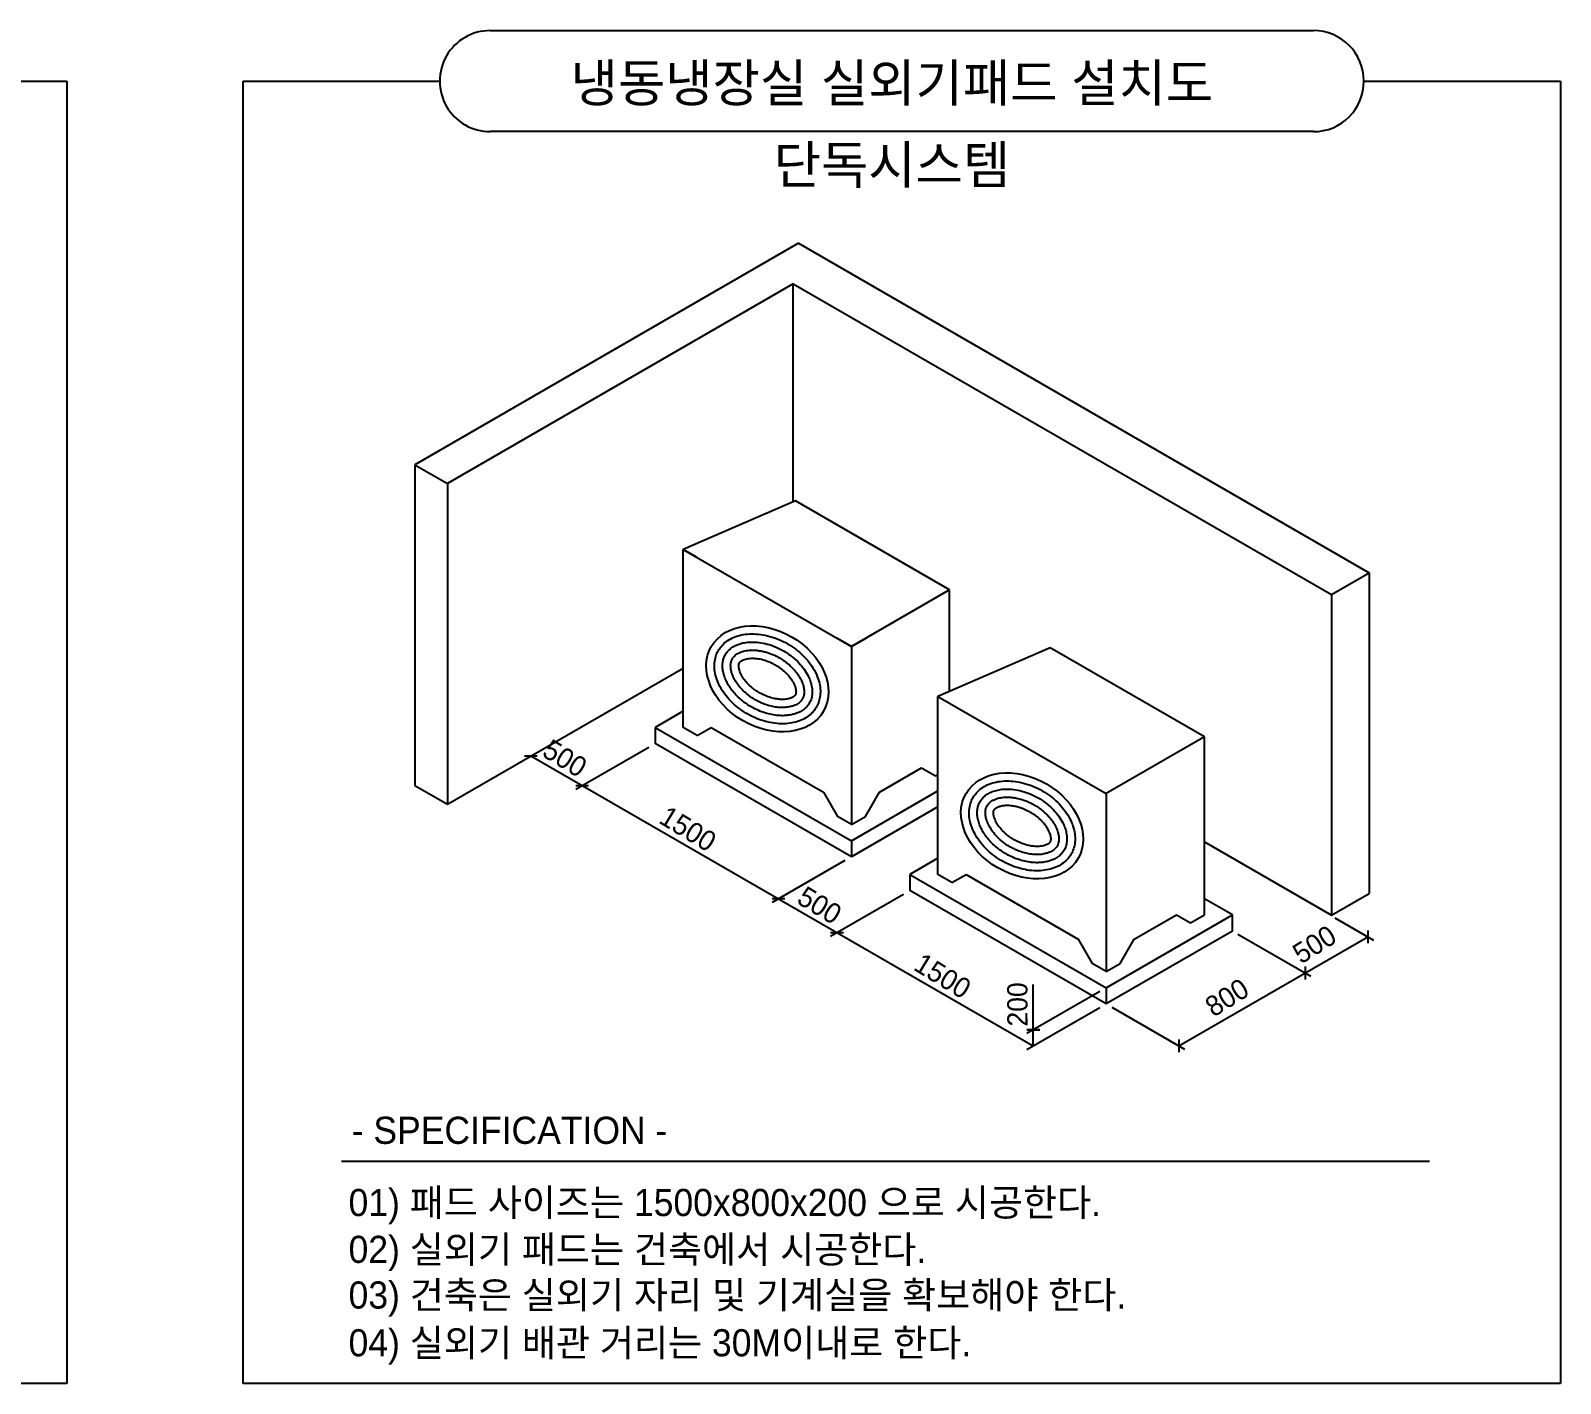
# Model space of a CAD drawing. Header units: millimetres. Extents: x 64500 to 245413, y 550 to 33013.
# Drawn here: x 231235 to 239349, y 19518 to 26694 of the extents above; entities that cross this region are included whole.
import ezdxf
from ezdxf.enums import TextEntityAlignment as Align

# ---------------------------------------------------------------- set-up
doc = ezdxf.new("R2010")
doc.units = ezdxf.units.MM
doc.header["$LTSCALE"] = 150
doc.header["$MEASUREMENT"] = 0
doc.layers.add('Large_text', color=7, linetype='CONTINUOUS')
doc.layers.add('SUNIL_BLOCK', color=29, linetype='CONTINUOUS')
doc.styles.add('SUNIL', font='', dxfattribs={"width": 0.6, "height": 40})
doc.styles.add('선일금속', font='')
doc.styles.get('SUNIL').set_extended_font_data('Dotum')
doc.styles.get('선일금속').set_extended_font_data('Dotum')

msp = doc.modelspace()

# ---------------------------------------------------------------- linework, layer by layer
at = {"layer": 'Large_text'}
for p, q in [((234513.5, 22891.9), (234127.5, 22669)), ((233922.4, 22846), (233854.9, 22846)), ((236553.3, 21307.5), (233888.7, 22846)), ((234195.1, 22688.5), (234127.5, 22688.5)), ((235554.6, 22290.8), (235168.6, 22068)), ((235236.2, 22087.5), (235168.6, 22087.5)), ((235864.4, 22111.9), (235478.4, 21889.1)), ((238152.4, 21988), (238357.5, 21869.6)), ((235546, 21908.6), (235478.4, 21908.6)), ((238327.4, 21920.8), (238327.4, 21853.2)), ((237325.3, 21308.4), (238327.4, 21887)), ((237638.6, 21900.3), (238024.6, 21677.5)), ((237994.6, 21728.6), (237994.6, 21661)), ((236905.5, 21596.7), (236519.5, 21373.9)), ((236553.3, 21307.5), (236553.3, 21633.1)), ((236905.5, 21510.9), (236519.5, 21288)), ((236969.4, 21513.9), (237355.4, 21291.1)), ((236587.1, 21393.4), (236519.5, 21393.4)), ((236587.1, 21391.3), (236519.5, 21391.3)), ((237325.3, 21342.2), (237325.3, 21274.6))]:
    msp.add_line(p, q, dxfattribs=at)
at = {"layer": 'SUNIL_BLOCK'}
for p, q in [((233673.4, 26694.3), (238038.7, 26694.3)), ((229186, 26426.3), (231428, 26426.3)), ((231428, 26426.3), (231428, 19517.6)), ((232363.2, 19517.6), (232363.2, 26426.3)), ((232363.2, 26426.3), (233405.3, 26426.3)), ((238306.8, 26426.3), (239348.8, 26426.3)), ((239348.8, 26426.3), (239348.8, 19517.6)), ((238038.7, 26158.2), (233673.4, 26158.2)), ((235307.3, 25565.9), (233272.8, 24391.2)), ((235307.3, 25565.9), (238335.1, 23817.8)), ((235280.6, 25350.9), (233445.6, 24291.5)), ((235280.6, 25350.9), (238135.6, 23702.6)), ((235280.6, 24195), (235280.6, 25350.9)), ((233272.8, 24391.2), (233272.8, 22689.9)), ((233272.8, 24391.2), (233445.6, 24291.5)), ((233445.6, 24291.5), (233445.6, 22590.1)), ((235291.7, 24199.8), (234696.8, 23942.2)), ((236109.7, 23727.6), (235291.7, 24199.8)), ((234696.8, 23942.2), (235589.2, 23427.1)), ((234696.8, 22997.7), (234696.8, 23942.2)), ((234771.2, 23899.3), (234696.8, 23942.2)), ((238135.6, 23702.6), (238335.1, 23817.8)), ((238335.1, 23817.8), (238335.1, 22116.5)), ((236109.7, 23727.6), (235589.2, 23427.1)), ((236035.4, 23684.7), (236047.8, 23691.8)), ((236109.7, 23189.1), (236109.7, 23727.6)), ((238135.6, 23702.6), (238135.6, 22001.3)), ((235589.2, 23427.1), (235514.8, 23470)), ((235589.2, 23427.1), (235663.6, 23470)), ((235589.2, 23427.1), (235589.2, 22482.5)), ((236642.7, 23419.9), (236047.8, 23162.3)), ((237460.6, 22947.6), (236642.7, 23419.9)), ((233445.6, 22590.1), (234696.8, 23312.6)), ((236047.8, 23162.3), (236940.1, 22647.1)), ((236047.8, 22217.8), (236047.8, 23162.3)), ((234696.8, 23083.6), (234548.1, 22997.7)), ((234548.1, 22997.7), (235589.2, 22396.7)), ((234548.1, 22997.7), (234548.1, 22911.9)), ((234771.2, 22954.8), (234696.8, 22997.7)), ((234771.2, 22954.8), (234845.6, 22997.7)), ((234845.6, 22997.7), (235440.5, 22654.3)), ((235589.2, 22310.8), (234548.1, 22911.9)), ((237460.6, 22947.6), (236940.1, 22647.1)), ((237460.6, 22003.1), (237460.6, 22947.6)), ((235737.9, 22654.3), (235961, 22783.1)), ((235961, 22783.1), (236035.4, 22740.1)), ((236035.4, 22740.1), (236047.8, 22747.3)), ((233272.8, 22689.9), (233445.6, 22590.1)), ((235440.5, 22654.3), (235514.8, 22525.5)), ((235589.2, 22396.7), (236047.8, 22661.4)), ((235663.6, 22525.5), (235737.9, 22654.3)), ((236940.1, 22647.1), (236940.1, 21702.6)), ((236047.8, 22575.5), (235589.2, 22310.8)), ((235589.2, 22482.5), (235514.8, 22525.5)), ((235589.2, 22482.5), (235663.6, 22525.5)), ((235589.2, 22396.7), (235589.2, 22310.8)), ((237460.6, 22390.9), (238135.6, 22001.3)), ((236047.8, 22303.6), (235899, 22217.8)), ((235899, 22217.8), (236940.1, 21616.7)), ((235899, 22217.8), (235899, 22131.9)), ((236122.1, 22174.8), (236047.8, 22217.8)), ((236122.1, 22174.8), (236196.5, 22217.8)), ((236196.5, 22217.8), (236791.4, 21874.3)), ((236940.1, 21530.8), (235899, 22131.9)), ((237609.4, 22003.1), (237460.6, 22089)), ((238135.6, 22001.3), (238335.1, 22116.5)), ((236940.1, 21616.7), (237609.4, 22003.1)), ((237088.8, 21874.3), (237311.9, 22003.1)), ((237311.9, 22003.1), (237386.3, 21960.2)), ((237386.3, 21960.2), (237460.6, 22003.1)), ((237609.4, 21917.2), (237609.4, 22003.1)), ((237609.4, 21917.2), (236940.1, 21530.8)), ((236791.4, 21874.3), (236865.7, 21745.5)), ((237014.5, 21745.5), (237088.8, 21874.3)), ((236940.1, 21702.6), (236865.7, 21745.5)), ((236940.1, 21702.6), (237014.5, 21745.5)), ((236940.1, 21616.7), (236940.1, 21530.8)), ((232884.7, 20696.7), (238654.6, 20696.7)), ((231428, 19517.6), (222042.4, 19517.6)), ((239348.8, 19517.6), (232363.2, 19517.6))]:
    msp.add_line(p, q, dxfattribs=at)
for centre, start, end in [((233673.4, 26426.3), 90, 270.00005), ((238038.7, 26426.3), 270.00005, 90)]:
    msp.add_arc(centre, 268.1, start, end, dxfattribs=at)
for centre in [(235143, 23255.3), (236493.9, 22475.4)]:
    msp.add_ellipse(centre, major_axis=(-297.4, 171.7), ratio=0.75, dxfattribs=at)
for points, knots in [([(234882.9, 23405.5), (234877.3, 23395.9), (234872.8, 23385.6), (234866.1, 23363.9), (234863.8, 23352.5), (234861.6, 23328.7), (234861.7, 23316.3), (234864.5, 23290.8), (234867.1, 23277.6), (234874.9, 23251), (234880.1, 23237.6), (234893, 23210.8), (234900.8, 23197.5), (234918.6, 23171.4), (234928.6, 23158.7), (234950.9, 23134.2), (234963, 23122.5), (234989, 23100.5), (235002.8, 23090.2), (235031.8, 23071.4), (235047, 23062.9), (235078, 23047.9), (235094, 23041.4), (235126.1, 23030.6), (235142.3, 23026.3), (235174.6, 23020.1), (235190.6, 23018.1), (235221.8, 23016.5), (235237, 23016.8), (235266.3, 23019.8), (235280.3, 23022.4), (235306.7, 23029.6), (235319.1, 23034.2), (235342, 23045.2), (235352.4, 23051.6), (235371.3, 23065.9), (235379.7, 23073.8), (235394.4, 23090.9), (235400.6, 23100.2), (235411.1, 23119.9), (235415.2, 23130.3), (235421.2, 23152.4), (235423.1, 23163.9), (235424.5, 23188.1), (235423.9, 23200.7), (235420.4, 23226.4), (235417.3, 23239.6), (235408.6, 23266.3), (235403, 23279.8), (235389.2, 23306.5), (235381.1, 23319.8), (235362.5, 23345.6), (235352.1, 23358.2), (235329.2, 23382.3), (235316.7, 23393.8), (235290.2, 23415.3), (235276.1, 23425.3), (235246.7, 23443.6), (235231.4, 23451.8), (235200.1, 23466.1), (235184, 23472.2), (235151.8, 23482.3), (235135.6, 23486.2), (235103.5, 23491.7), (235087.6, 23493.2), (235056.6, 23494.1), (235041.5, 23493.3), (235012.7, 23489.7), (234998.9, 23486.7), (234973, 23478.9), (234961, 23473.9), (234938.7, 23462.3), (234928.6, 23455.7), (234910.4, 23440.9), (234902.4, 23432.7), (234890.8, 23418.1), (234886.6, 23411.9), (234882.9, 23405.5)], [0, 0, 0, 0, 0.166813, 0.166813, 0.333626, 0.333626, 0.50044, 0.50044, 0.667253, 0.667253, 0.834066, 0.834066, 1.000879, 1.000879, 1.167693, 1.167693, 1.334506, 1.334506, 1.501319, 1.501319, 1.668132, 1.668132, 1.834945, 1.834945, 2.001759, 2.001759, 2.168572, 2.168572, 2.335385, 2.335385, 2.502198, 2.502198, 2.669012, 2.669012, 2.835825, 2.835825, 3.002638, 3.002638, 3.169451, 3.169451, 3.336264, 3.336264, 3.503078, 3.503078, 3.669891, 3.669891, 3.836704, 3.836704, 4.003517, 4.003517, 4.170331, 4.170331, 4.337144, 4.337144, 4.503957, 4.503957, 4.67077, 4.67077, 4.837583, 4.837583, 5.004397, 5.004397, 5.17121, 5.17121, 5.338023, 5.338023, 5.504836, 5.504836, 5.67165, 5.67165, 5.838463, 5.838463, 6.005276, 6.005276, 6.172089, 6.172089, 6.283185, 6.283185, 6.283185, 6.283185]), ([(234920.2, 23384), (234917, 23378.4), (234914.2, 23372.5), (234909.8, 23360), (234908.1, 23353.5), (234905.7, 23339.5), (234905.1, 23332.2), (234905, 23316.8), (234905.7, 23308.7), (234908.3, 23291.9), (234910.3, 23283.1), (234915.8, 23265.3), (234919.3, 23256.1), (234927, 23239.3), (234931, 23231.7), (234939.9, 23216.5), (234944.9, 23209), (234955.8, 23194), (234961.8, 23186.6), (234976.4, 23170), (234985.3, 23160.9), (235002.8, 23145), (235011.2, 23138.1), (235028.6, 23125), (235037.7, 23118.8), (235056.3, 23107.2), (235065.9, 23101.9), (235087.5, 23091), (235099.6, 23085.7), (235124, 23076.5), (235136.3, 23072.6), (235160.8, 23066.4), (235172.9, 23064.1), (235194.2, 23061.3), (235203.4, 23060.5), (235221.4, 23059.8), (235230.2, 23059.9), (235247.9, 23061.1), (235256.8, 23062.2), (235272.3, 23065), (235278.9, 23066.6), (235291.5, 23070.2), (235297.5, 23072.3), (235312.3, 23078.4), (235320.5, 23082.7), (235335.3, 23092.3), (235341.8, 23097.5), (235353.2, 23108.7), (235358.1, 23114.6), (235366.5, 23127.3), (235370, 23134), (235375.6, 23148.3), (235377.7, 23155.9), (235380.5, 23172.2), (235381.2, 23180.9), (235380.7, 23199.2), (235379.6, 23208.9), (235375.8, 23227.4), (235373.3, 23236.1), (235367, 23253.9), (235363.1, 23262.9), (235352.7, 23283.6), (235345.6, 23295.2), (235329.3, 23318.1), (235320, 23329.4), (235299.5, 23351), (235288.3, 23361.4), (235264.2, 23380.9), (235251.4, 23390), (235224.7, 23406.5), (235210.7, 23413.9), (235182.3, 23426.8), (235167.7, 23432.3), (235138.6, 23441.1), (235124.1, 23444.5), (235095.5, 23449.2), (235081.5, 23450.4), (235057.2, 23450.8), (235046.8, 23450.3), (235026.1, 23448.1), (235016, 23446.2), (234996.9, 23441.3), (234988.1, 23438.3), (234971.8, 23431.2), (234964.4, 23427.2), (234950.6, 23418.2), (234944.4, 23413.2), (234933.4, 23402.5), (234928.6, 23396.8), (234923, 23388.5), (234921.5, 23386.3), (234920.2, 23384)], [0, 0, 0, 0, 0.135786, 0.135786, 0.271571, 0.271571, 0.407357, 0.407357, 0.543143, 0.543143, 0.678928, 0.678928, 0.814714, 0.814714, 0.925678, 0.925678, 1.036642, 1.036642, 1.147606, 1.147606, 1.291017, 1.291017, 1.409328, 1.409328, 1.52764, 1.52764, 1.645952, 1.645952, 1.788537, 1.788537, 1.931122, 1.931122, 2.073707, 2.073707, 2.185232, 2.185232, 2.296756, 2.296756, 2.418658, 2.418658, 2.517875, 2.517875, 2.617092, 2.617092, 2.776166, 2.776166, 2.93524, 2.93524, 3.094314, 3.094314, 3.253389, 3.253389, 3.412463, 3.412463, 3.571537, 3.571537, 3.730611, 3.730611, 3.863662, 3.863662, 3.996713, 3.996713, 4.165906, 4.165906, 4.335098, 4.335098, 4.50429, 4.50429, 4.673482, 4.673482, 4.842674, 4.842674, 5.011866, 5.011866, 5.181059, 5.181059, 5.350251, 5.350251, 5.485198, 5.485198, 5.630458, 5.630458, 5.775718, 5.775718, 5.920978, 5.920978, 6.073998, 6.073998, 6.227017, 6.227017, 6.283185, 6.283185, 6.283185, 6.283185]), ([(234957.5, 23362.4), (234956.1, 23360), (234954.9, 23357.6), (234952.9, 23352.8), (234952.1, 23350.6), (234950.7, 23345.8), (234950.1, 23343.3), (234948.9, 23336.8), (234948.4, 23332.5), (234948, 23322.5), (234948.3, 23316.4), (234950, 23303.3), (234951.4, 23296.3), (234954.8, 23284.6), (234956.3, 23280.3), (234959.8, 23271.3), (234961.8, 23266.7), (234966.2, 23257.4), (234968.7, 23252.7), (234975.7, 23240.6), (234980.5, 23233.2), (234990, 23220.3), (234994.5, 23214.7), (235003.3, 23204.6), (235007.6, 23200), (235016.5, 23190.9), (235021.2, 23186.4), (235036.9, 23172.6), (235048.6, 23163.6), (235067.7, 23150.8), (235074.8, 23146.4), (235087.9, 23139), (235094, 23135.9), (235106.2, 23130), (235112.3, 23127.2), (235128.7, 23120.6), (235138.8, 23117), (235159.1, 23111.1), (235169.2, 23108.8), (235189, 23105.2), (235198.6, 23104.1), (235213.1, 23103.2), (235218.2, 23103), (235228.1, 23103.1), (235232.9, 23103.3), (235247.8, 23104.3), (235257.3, 23105.8), (235271.5, 23109.2), (235276.7, 23110.7), (235286.5, 23114.2), (235290.9, 23116.2), (235299, 23120.3), (235302.7, 23122.4), (235310.1, 23127.5), (235313.6, 23130.3), (235318.2, 23134.8), (235319.7, 23136.2), (235322.3, 23139.2), (235323.5, 23140.8), (235326, 23144.1), (235327.2, 23146), (235329.7, 23150.1), (235330.8, 23152.5), (235332.7, 23156.8), (235333.4, 23158.7), (235334.7, 23162.6), (235335.3, 23164.7), (235336.4, 23169.7), (235337, 23172.7), (235337.7, 23179.1), (235337.9, 23182.6), (235337.9, 23192.1), (235337.4, 23198.6), (235335, 23212.6), (235333.1, 23220.2), (235328.6, 23233.6), (235326.3, 23239.3), (235320.9, 23251.1), (235317.9, 23257), (235310.9, 23269.1), (235306.9, 23275.2), (235297.5, 23288.4), (235291.9, 23295.6), (235281.2, 23307.8), (235276.4, 23312.8), (235266.4, 23322.8), (235261.1, 23327.6), (235250.6, 23336.6), (235245.5, 23340.7), (235234.9, 23348.6), (235229.5, 23352.5), (235217, 23360.7), (235209.9, 23365), (235195.3, 23373.1), (235187.9, 23376.9), (235169.9, 23385.1), (235159.2, 23389.4), (235141.4, 23395.4), (235134.3, 23397.5), (235120.1, 23401.1), (235113.1, 23402.6), (235098.9, 23405), (235091.7, 23406), (235079.4, 23407.1), (235074.3, 23407.4), (235061.8, 23407.7), (235054.5, 23407.5), (235042, 23406.6), (235036.6, 23405.9), (235026.4, 23404.2), (235021.5, 23403.2), (235012.3, 23400.8), (235008, 23399.4), (234998.5, 23396), (234993.6, 23393.8), (234984.7, 23389.1), (234980.8, 23386.6), (234973.8, 23381.5), (234970.8, 23378.8), (234965.4, 23373.4), (234963.1, 23370.7), (234960.2, 23366.7), (234959.4, 23365.5), (234958.3, 23363.7), (234957.9, 23363.1), (234957.5, 23362.4)], [0, 0, 0, 0, 0.096607, 0.096607, 0.17719, 0.17719, 0.257774, 0.257774, 0.376886, 0.376886, 0.521419, 0.521419, 0.665952, 0.665952, 0.748786, 0.748786, 0.83162, 0.83162, 0.914455, 0.914455, 1.042611, 1.042611, 1.139104, 1.139104, 1.221489, 1.221489, 1.303875, 1.303875, 1.484928, 1.484928, 1.585492, 1.585492, 1.668379, 1.668379, 1.751265, 1.751265, 1.886104, 1.886104, 2.020943, 2.020943, 2.155783, 2.155783, 2.230684, 2.230684, 2.305584, 2.305584, 2.469763, 2.469763, 2.577356, 2.577356, 2.684948, 2.684948, 2.79254, 2.79254, 2.926518, 2.926518, 2.992835, 2.992835, 3.059153, 3.059153, 3.137059, 3.137059, 3.229085, 3.229085, 3.297757, 3.297757, 3.366429, 3.366429, 3.457516, 3.457516, 3.548602, 3.548602, 3.698186, 3.698186, 3.847771, 3.847771, 3.953119, 3.953119, 4.058467, 4.058467, 4.163815, 4.163815, 4.288046, 4.288046, 4.378849, 4.378849, 4.469652, 4.469652, 4.551099, 4.551099, 4.632545, 4.632545, 4.73374, 4.73374, 4.834935, 4.834935, 4.976871, 4.976871, 5.071488, 5.071488, 5.166104, 5.166104, 5.266012, 5.266012, 5.339983, 5.339983, 5.452076, 5.452076, 5.542273, 5.542273, 5.632469, 5.632469, 5.722665, 5.722665, 5.843902, 5.843902, 5.965139, 5.965139, 6.086376, 6.086376, 6.207613, 6.207613, 6.257546, 6.257546, 6.283185, 6.283185, 6.283185, 6.283185]), ([(234994.8, 23340.9), (234994.4, 23340.2), (234994.1, 23339.6), (234993.5, 23338.2), (234993.2, 23337.4), (234992.7, 23335.9), (234992.5, 23335.1), (234992.1, 23333.6), (234992, 23332.9), (234991.7, 23331.4), (234991.6, 23330.6), (234991.3, 23327.9), (234991.2, 23325.8), (234991.3, 23321.2), (234991.4, 23318.5), (234992, 23314.2), (234992.2, 23312.6), (234992.8, 23309.4), (234993.2, 23307.7), (234994.5, 23302.4), (234995.6, 23298.7), (234998.4, 23290.7), (235000.1, 23286.4), (235004.2, 23277.7), (235006.6, 23273.1), (235012.1, 23263.8), (235015.2, 23259), (235023.2, 23247.7), (235028.5, 23241.2), (235038.9, 23229.5), (235043.8, 23224.4), (235053.4, 23215.4), (235057.9, 23211.4), (235068.5, 23202.7), (235074.8, 23198.1), (235087.3, 23189.4), (235093.5, 23185.5), (235105, 23178.8), (235110.1, 23176.1), (235120.3, 23170.9), (235125.5, 23168.5), (235136, 23164.1), (235141.2, 23162), (235157.2, 23156.3), (235168, 23153.3), (235184.9, 23149.6), (235191.3, 23148.6), (235202.3, 23147.2), (235207, 23146.7), (235216.1, 23146.2), (235220.5, 23146.1), (235227.9, 23146.2), (235230.9, 23146.3), (235242.9, 23147.1), (235250.9, 23148.5), (235264.5, 23151.9), (235270.1, 23154), (235277.6, 23157.7), (235280.1, 23159.2), (235283.6, 23161.6), (235284.8, 23162.5), (235286.7, 23164.2), (235287.6, 23165), (235289, 23166.6), (235289.5, 23167.3), (235290.6, 23168.7), (235291, 23169.4), (235291.6, 23170.5), (235291.8, 23170.9), (235292.3, 23171.9), (235292.5, 23172.4), (235292.9, 23173.5), (235293.1, 23174.1), (235293.5, 23175.3), (235293.7, 23176), (235294, 23177.5), (235294.2, 23178.3), (235294.6, 23181), (235294.8, 23183.1), (235294.8, 23187.9), (235294.7, 23190.7), (235294, 23197), (235293.4, 23200.5), (235291.9, 23206.8), (235291.2, 23209.5), (235289.7, 23214.2), (235289, 23216.2), (235287.4, 23220.3), (235286.6, 23222.4), (235283.8, 23228.9), (235281.6, 23233.4), (235276.5, 23242.6), (235273.6, 23247.4), (235268.3, 23255.3), (235266.1, 23258.3), (235261.5, 23264.5), (235259, 23267.6), (235251.2, 23276.8), (235245.6, 23282.9), (235235.3, 23292.7), (235231.1, 23296.6), (235222.1, 23304.2), (235217.4, 23307.9), (235207.5, 23315.2), (235202.4, 23318.7), (235192, 23325.4), (235186.7, 23328.6), (235176.1, 23334.5), (235170.9, 23337.2), (235161.6, 23341.6), (235157.5, 23343.4), (235149.4, 23346.8), (235145.3, 23348.4), (235133.1, 23352.8), (235125, 23355.3), (235112, 23358.7), (235107.1, 23359.8), (235097.8, 23361.5), (235093.4, 23362.2), (235084.7, 23363.4), (235080.4, 23363.8), (235073.4, 23364.3), (235070.6, 23364.4), (235061.6, 23364.6), (235055.7, 23364.4), (235044.7, 23363.5), (235039.6, 23362.8), (235032.5, 23361.4), (235030.2, 23360.9), (235023.1, 23359.1), (235018.8, 23357.6), (235012.8, 23355.1), (235010.8, 23354.1), (235007.1, 23352.2), (235005.5, 23351.2), (235003, 23349.5), (235002, 23348.7), (235000.3, 23347.3), (234999.6, 23346.7), (234998.5, 23345.7), (234998.2, 23345.3), (234997.6, 23344.7), (234997.4, 23344.4), (234996.8, 23343.8), (234996.5, 23343.4), (234996.1, 23342.8), (234995.9, 23342.6), (234995.6, 23342.1), (234995.5, 23341.9), (234995.2, 23341.5), (234995.1, 23341.3), (234994.9, 23341), (234994.9, 23340.9), (234994.8, 23340.9)], [0, 0, 0, 0, 0.07877, 0.07877, 0.157539, 0.157539, 0.21993, 0.21993, 0.26987, 0.26987, 0.319811, 0.319811, 0.419691, 0.419691, 0.519572, 0.519572, 0.569894, 0.569894, 0.620215, 0.620215, 0.720858, 0.720858, 0.821501, 0.821501, 0.922144, 0.922144, 1.022786, 1.022786, 1.158735, 1.158735, 1.266677, 1.266677, 1.354227, 1.354227, 1.464388, 1.464388, 1.568636, 1.568636, 1.649397, 1.649397, 1.730159, 1.730159, 1.81092, 1.81092, 1.97728, 1.97728, 2.080191, 2.080191, 2.160839, 2.160839, 2.241486, 2.241486, 2.301459, 2.301459, 2.485301, 2.485301, 2.669144, 2.669144, 2.800664, 2.800664, 2.889403, 2.889403, 2.978143, 2.978143, 3.066883, 3.066883, 3.155623, 3.155623, 3.207684, 3.207684, 3.262191, 3.262191, 3.316698, 3.316698, 3.371899, 3.371899, 3.4271, 3.4271, 3.537502, 3.537502, 3.647903, 3.647903, 3.758305, 3.758305, 3.830328, 3.830328, 3.881107, 3.881107, 3.931887, 3.931887, 4.033446, 4.033446, 4.135005, 4.135005, 4.199059, 4.199059, 4.263112, 4.263112, 4.39122, 4.39122, 4.475149, 4.475149, 4.562066, 4.562066, 4.648983, 4.648983, 4.735899, 4.735899, 4.818412, 4.818412, 4.881156, 4.881156, 4.943901, 4.943901, 5.069391, 5.069391, 5.146814, 5.146814, 5.219539, 5.219539, 5.292264, 5.292264, 5.342652, 5.342652, 5.456365, 5.456365, 5.570077, 5.570077, 5.629591, 5.629591, 5.763825, 5.763825, 5.849495, 5.849495, 5.935165, 5.935165, 6.005626, 6.005626, 6.076088, 6.076088, 6.112434, 6.112434, 6.14878, 6.14878, 6.19264, 6.19264, 6.22132, 6.22132, 6.249999, 6.249999, 6.27559, 6.27559, 6.283185, 6.283185, 6.283185, 6.283185]), ([(236233.8, 22625.6), (236228.2, 22615.9), (236223.7, 22605.7), (236217, 22584), (236214.7, 22572.6), (236212.5, 22548.8), (236212.6, 22536.4), (236215.4, 22510.8), (236218, 22497.7), (236225.8, 22471.1), (236231, 22457.6), (236244, 22430.9), (236251.7, 22417.5), (236269.5, 22391.5), (236279.6, 22378.7), (236301.8, 22354.3), (236313.9, 22342.6), (236339.9, 22320.6), (236353.8, 22310.3), (236382.7, 22291.5), (236397.9, 22283), (236428.9, 22267.9), (236444.9, 22261.4), (236477, 22250.6), (236493.3, 22246.4), (236525.5, 22240.1), (236541.5, 22238.2), (236572.7, 22236.5), (236588, 22236.9), (236617.2, 22239.8), (236631.2, 22242.4), (236657.6, 22249.6), (236670, 22254.2), (236692.9, 22265.2), (236703.3, 22271.6), (236722.2, 22285.9), (236730.6, 22293.8), (236745.3, 22311), (236751.6, 22320.2), (236762, 22339.9), (236766.1, 22350.4), (236772.1, 22372.4), (236774, 22384), (236775.4, 22408.1), (236774.9, 22420.7), (236771.3, 22446.5), (236768.2, 22459.7), (236759.5, 22486.4), (236753.9, 22499.8), (236740.1, 22526.6), (236732, 22539.8), (236713.4, 22565.7), (236703, 22578.3), (236680.1, 22602.4), (236667.6, 22613.9), (236641.1, 22635.4), (236627, 22645.4), (236597.6, 22663.6), (236582.3, 22671.8), (236551, 22686.2), (236535, 22692.3), (236502.7, 22702.3), (236486.5, 22706.2), (236454.4, 22711.7), (236438.5, 22713.3), (236407.5, 22714.1), (236392.4, 22713.4), (236363.6, 22709.7), (236349.8, 22706.8), (236324, 22698.9), (236311.9, 22694), (236289.7, 22682.4), (236279.5, 22675.7), (236261.4, 22660.9), (236253.3, 22652.8), (236241.7, 22638.1), (236237.5, 22632), (236233.8, 22625.6)], [0, 0, 0, 0, 0.166813, 0.166813, 0.333626, 0.333626, 0.50044, 0.50044, 0.667253, 0.667253, 0.834066, 0.834066, 1.000879, 1.000879, 1.167693, 1.167693, 1.334506, 1.334506, 1.501319, 1.501319, 1.668132, 1.668132, 1.834945, 1.834945, 2.001759, 2.001759, 2.168572, 2.168572, 2.335385, 2.335385, 2.502198, 2.502198, 2.669012, 2.669012, 2.835825, 2.835825, 3.002638, 3.002638, 3.169451, 3.169451, 3.336264, 3.336264, 3.503078, 3.503078, 3.669891, 3.669891, 3.836704, 3.836704, 4.003517, 4.003517, 4.170331, 4.170331, 4.337144, 4.337144, 4.503957, 4.503957, 4.67077, 4.67077, 4.837583, 4.837583, 5.004397, 5.004397, 5.17121, 5.17121, 5.338023, 5.338023, 5.504836, 5.504836, 5.67165, 5.67165, 5.838463, 5.838463, 6.005276, 6.005276, 6.172089, 6.172089, 6.283185, 6.283185, 6.283185, 6.283185]), ([(236271.1, 22604), (236267.9, 22598.4), (236265.2, 22592.5), (236260.7, 22580.1), (236259, 22573.5), (236256.6, 22559.6), (236256, 22552.3), (236256, 22536.8), (236256.6, 22528.7), (236259.2, 22511.9), (236261.2, 22503.2), (236266.7, 22485.3), (236270.2, 22476.2), (236277.9, 22459.4), (236281.9, 22451.8), (236290.9, 22436.6), (236295.8, 22429), (236306.7, 22414), (236312.7, 22406.6), (236327.3, 22390), (236336.2, 22380.9), (236353.8, 22365.1), (236362.1, 22358.2), (236379.5, 22345.1), (236388.6, 22338.9), (236407.2, 22327.3), (236416.8, 22321.9), (236438.4, 22311), (236450.5, 22305.7), (236474.9, 22296.6), (236487.2, 22292.7), (236511.7, 22286.5), (236523.9, 22284.1), (236545.2, 22281.3), (236554.4, 22280.5), (236572.3, 22279.9), (236581.1, 22280), (236598.8, 22281.1), (236607.8, 22282.2), (236623.2, 22285), (236629.8, 22286.6), (236642.4, 22290.3), (236648.4, 22292.4), (236663.2, 22298.4), (236671.4, 22302.8), (236686.2, 22312.3), (236692.7, 22317.6), (236704.1, 22328.7), (236709, 22334.7), (236717.4, 22347.3), (236720.9, 22354), (236726.5, 22368.3), (236728.7, 22375.9), (236731.4, 22392.2), (236732.1, 22400.9), (236731.6, 22419.3), (236730.5, 22429), (236726.7, 22447.5), (236724.2, 22456.2), (236717.9, 22473.9), (236714, 22483), (236703.6, 22503.6), (236696.5, 22515.3), (236680.2, 22538.1), (236670.9, 22549.4), (236650.4, 22571.1), (236639.2, 22581.5), (236615.2, 22600.9), (236602.3, 22610), (236575.6, 22626.5), (236561.6, 22633.9), (236533.2, 22646.8), (236518.6, 22652.3), (236489.6, 22661.2), (236475, 22664.6), (236446.4, 22669.2), (236432.4, 22670.5), (236408.1, 22670.9), (236397.7, 22670.4), (236377, 22668.1), (236366.9, 22666.3), (236347.8, 22661.4), (236339, 22658.3), (236322.7, 22651.3), (236315.3, 22647.3), (236301.6, 22638.3), (236295.3, 22633.3), (236284.3, 22622.5), (236279.5, 22616.8), (236273.9, 22608.6), (236272.5, 22606.3), (236271.1, 22604)], [0, 0, 0, 0, 0.135786, 0.135786, 0.271571, 0.271571, 0.407357, 0.407357, 0.543143, 0.543143, 0.678928, 0.678928, 0.814714, 0.814714, 0.925678, 0.925678, 1.036642, 1.036642, 1.147606, 1.147606, 1.291017, 1.291017, 1.409328, 1.409328, 1.52764, 1.52764, 1.645952, 1.645952, 1.788537, 1.788537, 1.931122, 1.931122, 2.073707, 2.073707, 2.185232, 2.185232, 2.296756, 2.296756, 2.418658, 2.418658, 2.517875, 2.517875, 2.617092, 2.617092, 2.776166, 2.776166, 2.93524, 2.93524, 3.094314, 3.094314, 3.253389, 3.253389, 3.412463, 3.412463, 3.571537, 3.571537, 3.730611, 3.730611, 3.863662, 3.863662, 3.996713, 3.996713, 4.165906, 4.165906, 4.335098, 4.335098, 4.50429, 4.50429, 4.673482, 4.673482, 4.842674, 4.842674, 5.011866, 5.011866, 5.181059, 5.181059, 5.350251, 5.350251, 5.485198, 5.485198, 5.630458, 5.630458, 5.775718, 5.775718, 5.920978, 5.920978, 6.073998, 6.073998, 6.227017, 6.227017, 6.283185, 6.283185, 6.283185, 6.283185]), ([(236308.4, 22582.5), (236307, 22580.1), (236305.8, 22577.6), (236303.9, 22572.9), (236303, 22570.6), (236301.6, 22565.8), (236301, 22563.3), (236299.8, 22556.8), (236299.3, 22552.6), (236298.9, 22542.5), (236299.2, 22536.5), (236300.9, 22523.4), (236302.3, 22516.3), (236305.8, 22504.7), (236307.2, 22500.3), (236310.7, 22491.3), (236312.7, 22486.8), (236317.1, 22477.5), (236319.6, 22472.8), (236326.6, 22460.7), (236331.4, 22453.3), (236341, 22440.3), (236345.4, 22434.8), (236354.2, 22424.6), (236358.5, 22420), (236367.4, 22411), (236372.2, 22406.5), (236387.8, 22392.6), (236399.5, 22383.6), (236418.7, 22370.8), (236425.7, 22366.5), (236438.9, 22359.1), (236444.9, 22355.9), (236457.1, 22350), (236463.3, 22347.3), (236479.6, 22340.6), (236489.8, 22337.1), (236510, 22331.2), (236520.1, 22328.8), (236539.9, 22325.3), (236549.6, 22324.1), (236564.1, 22323.2), (236569.1, 22323.1), (236579, 22323.1), (236583.8, 22323.3), (236598.7, 22324.4), (236608.2, 22325.9), (236622.4, 22329.2), (236627.7, 22330.8), (236637.4, 22334.3), (236641.8, 22336.2), (236649.9, 22340.3), (236653.6, 22342.5), (236661, 22347.5), (236664.6, 22350.4), (236669.2, 22354.8), (236670.6, 22356.3), (236673.2, 22359.3), (236674.4, 22360.8), (236676.9, 22364.2), (236678.1, 22366), (236680.5, 22370.1), (236681.7, 22372.4), (236683.5, 22376.6), (236684.2, 22378.5), (236685.5, 22382.4), (236686.1, 22384.4), (236687.3, 22389.4), (236687.8, 22392.5), (236688.6, 22399), (236688.8, 22402.5), (236688.8, 22412.1), (236688.3, 22418.7), (236685.9, 22432.8), (236684, 22440.3), (236679.2, 22454.4), (236676.7, 22460.7), (236671.6, 22471.6), (236669.3, 22476), (236664.3, 22484.9), (236661.6, 22489.4), (236655.3, 22499), (236651.6, 22504.2), (236643.2, 22515.1), (236638.4, 22520.8), (236629.4, 22530.7), (236625.4, 22534.9), (236616.8, 22543.2), (236612.4, 22547.3), (236602, 22556.2), (236596, 22561.1), (236583.4, 22570.4), (236576.9, 22574.9), (236564.4, 22582.8), (236558.5, 22586.4), (236546.3, 22593.1), (236540.1, 22596.3), (236527.2, 22602.3), (236520.5, 22605.2), (236507, 22610.5), (236500.2, 22612.8), (236483.4, 22618.1), (236473.4, 22620.6), (236456.8, 22624), (236450.1, 22625), (236437, 22626.6), (236430.5, 22627.2), (236419.5, 22627.6), (236414.9, 22627.7), (236405.9, 22627.5), (236401.5, 22627.3), (236391.5, 22626.5), (236386, 22625.7), (236375.5, 22623.9), (236370.5, 22622.8), (236361.1, 22620.2), (236356.7, 22618.8), (236347.6, 22615.2), (236343, 22613.1), (236334.7, 22608.6), (236331, 22606.2), (236324.5, 22601.3), (236321.6, 22598.8), (236316.2, 22593.4), (236313.8, 22590.5), (236310.5, 22585.9), (236309.4, 22584.2), (236308.4, 22582.5)], [0, 0, 0, 0, 0.096607, 0.096607, 0.17719, 0.17719, 0.257774, 0.257774, 0.376886, 0.376886, 0.521419, 0.521419, 0.665952, 0.665952, 0.748786, 0.748786, 0.83162, 0.83162, 0.914455, 0.914455, 1.042611, 1.042611, 1.139104, 1.139104, 1.221489, 1.221489, 1.303875, 1.303875, 1.484928, 1.484928, 1.585492, 1.585492, 1.668379, 1.668379, 1.751265, 1.751265, 1.886104, 1.886104, 2.020943, 2.020943, 2.155783, 2.155783, 2.230683, 2.230683, 2.305584, 2.305584, 2.469765, 2.469765, 2.577358, 2.577358, 2.684952, 2.684952, 2.792546, 2.792546, 2.926682, 2.926682, 2.993087, 2.993087, 3.059492, 3.059492, 3.136924, 3.136924, 3.227471, 3.227471, 3.295175, 3.295175, 3.362879, 3.362879, 3.455403, 3.455403, 3.547928, 3.547928, 3.698433, 3.698433, 3.848939, 3.848939, 3.964903, 3.964903, 4.042734, 4.042734, 4.120565, 4.120565, 4.210403, 4.210403, 4.309934, 4.309934, 4.386131, 4.386131, 4.462329, 4.462329, 4.558411, 4.558411, 4.654493, 4.654493, 4.739141, 4.739141, 4.82379, 4.82379, 4.91357, 4.91357, 5.003351, 5.003351, 5.136701, 5.136701, 5.22854, 5.22854, 5.32038, 5.32038, 5.38949, 5.38949, 5.4586, 5.4586, 5.552162, 5.552162, 5.645724, 5.645724, 5.739286, 5.739286, 5.854832, 5.854832, 5.970377, 5.970377, 6.085923, 6.085923, 6.212429, 6.212429, 6.283185, 6.283185, 6.283185, 6.283185]), ([(236345.7, 22560.9), (236345.4, 22560.2), (236345, 22559.6), (236344.4, 22558.2), (236344.1, 22557.5), (236343.6, 22555.9), (236343.4, 22555.2), (236343.1, 22553.7), (236342.9, 22553), (236342.6, 22551.4), (236342.5, 22550.6), (236342.2, 22547.9), (236342.1, 22545.9), (236342.2, 22541.2), (236342.4, 22538.6), (236342.9, 22534.2), (236343.2, 22532.7), (236343.8, 22529.4), (236344.1, 22527.7), (236345.4, 22522.5), (236346.5, 22518.7), (236349.3, 22510.7), (236351.1, 22506.5), (236355.2, 22497.7), (236357.6, 22493.2), (236363, 22483.8), (236366.1, 22479.1), (236374.1, 22467.8), (236379.4, 22461.2), (236389.8, 22449.6), (236394.8, 22444.5), (236404.4, 22435.4), (236408.9, 22431.5), (236419.5, 22422.8), (236425.7, 22418.1), (236438.2, 22409.5), (236444.5, 22405.5), (236455.9, 22398.9), (236461, 22396.1), (236471.2, 22391), (236476.4, 22388.6), (236486.9, 22384.1), (236492.1, 22382.1), (236508.2, 22376.4), (236518.9, 22373.3), (236535.9, 22369.7), (236542.2, 22368.6), (236553.2, 22367.2), (236557.9, 22366.8), (236567, 22366.2), (236571.4, 22366.1), (236578.8, 22366.2), (236581.8, 22366.4), (236593.8, 22367.2), (236601.8, 22368.5), (236615.4, 22372), (236621, 22374.1), (236628.5, 22377.7), (236631, 22379.2), (236634.5, 22381.6), (236635.7, 22382.5), (236637.7, 22384.3), (236638.5, 22385.1), (236639.9, 22386.7), (236640.5, 22387.4), (236641.5, 22388.8), (236642, 22389.5), (236642.6, 22390.6), (236642.8, 22391.1), (236643.2, 22392), (236643.5, 22392.6), (236643.9, 22393.7), (236644.1, 22394.3), (236644.5, 22395.7), (236644.7, 22396.4), (236645, 22398.1), (236645.2, 22399), (236645.5, 22401.7), (236645.7, 22403.6), (236645.7, 22408), (236645.6, 22410.5), (236645.1, 22415.6), (236644.7, 22418.1), (236643.7, 22423.5), (236643, 22426.4), (236641.1, 22432.9), (236639.8, 22436.6), (236636.8, 22444.3), (236634.9, 22448.4), (236631.3, 22455.6), (236629.6, 22458.8), (236625.8, 22465.2), (236623.8, 22468.5), (236618.9, 22475.9), (236615.9, 22479.9), (236609.4, 22488.3), (236605.8, 22492.5), (236598.5, 22500.7), (236594.7, 22504.6), (236586.8, 22512.3), (236582.6, 22516.1), (236573.2, 22524.1), (236567.9, 22528.3), (236557.1, 22536.2), (236551.7, 22539.9), (236540.2, 22547.1), (236534.2, 22550.7), (236523.4, 22556.4), (236518.8, 22558.7), (236509.6, 22563), (236504.9, 22565), (236494.9, 22569), (236489.6, 22570.9), (236480.4, 22573.9), (236476.5, 22575.1), (236468.6, 22577.3), (236464.7, 22578.3), (236453.2, 22580.9), (236445.6, 22582.2), (236433.5, 22583.6), (236428.8, 22584.1), (236419.9, 22584.5), (236415.7, 22584.6), (236407.6, 22584.5), (236403.7, 22584.2), (236396.3, 22583.6), (236392.8, 22583.1), (236385.9, 22582), (236382.5, 22581.3), (236377.1, 22579.9), (236374.9, 22579.3), (236370.8, 22578), (236368.9, 22577.3), (236364.1, 22575.4), (236361.5, 22574.1), (236357.1, 22571.7), (236355.2, 22570.5), (236352.7, 22568.6), (236351.8, 22567.9), (236350.6, 22566.8), (236350.1, 22566.4), (236349.4, 22565.7), (236349.2, 22565.4), (236348.7, 22564.9), (236348.4, 22564.6), (236347.8, 22563.9), (236347.4, 22563.4), (236346.9, 22562.7), (236346.7, 22562.5), (236346.4, 22562), (236346.3, 22561.8), (236346, 22561.4), (236345.9, 22561.1), (236345.7, 22560.9)], [0, 0, 0, 0, 0.07877, 0.07877, 0.157539, 0.157539, 0.21993, 0.21993, 0.26987, 0.26987, 0.319811, 0.319811, 0.419691, 0.419691, 0.519572, 0.519572, 0.569894, 0.569894, 0.620215, 0.620215, 0.720858, 0.720858, 0.821501, 0.821501, 0.922144, 0.922144, 1.022786, 1.022786, 1.158735, 1.158735, 1.266677, 1.266677, 1.354226, 1.354226, 1.464388, 1.464388, 1.568636, 1.568636, 1.649397, 1.649397, 1.730159, 1.730159, 1.81092, 1.81092, 1.97728, 1.97728, 2.080191, 2.080191, 2.160838, 2.160838, 2.241486, 2.241486, 2.301459, 2.301459, 2.485301, 2.485301, 2.669143, 2.669143, 2.800501, 2.800501, 2.88994, 2.88994, 2.979379, 2.979379, 3.068818, 3.068818, 3.158257, 3.158257, 3.21014, 3.21014, 3.266767, 3.266767, 3.323395, 3.323395, 3.383122, 3.383122, 3.442849, 3.442849, 3.541674, 3.541674, 3.640499, 3.640499, 3.722877, 3.722877, 3.805255, 3.805255, 3.898917, 3.898917, 3.99258, 3.99258, 4.062085, 4.062085, 4.131591, 4.131591, 4.217169, 4.217169, 4.305444, 4.305444, 4.388039, 4.388039, 4.470635, 4.470635, 4.568308, 4.568308, 4.66011, 4.66011, 4.758103, 4.758103, 4.83036, 4.83036, 4.902617, 4.902617, 4.983965, 4.983965, 5.045039, 5.045039, 5.106113, 5.106113, 5.22826, 5.22826, 5.309647, 5.309647, 5.387019, 5.387019, 5.464391, 5.464391, 5.541762, 5.541762, 5.625471, 5.625471, 5.688326, 5.688326, 5.751181, 5.751181, 5.858587, 5.858587, 5.965993, 5.965993, 6.034937, 6.034937, 6.079198, 6.079198, 6.109256, 6.109256, 6.139314, 6.139314, 6.19943, 6.19943, 6.228263, 6.228263, 6.257096, 6.257096, 6.283185, 6.283185, 6.283185, 6.283185])]:
    msp.add_open_spline(points, degree=3, knots=knots, dxfattribs=at)

# ---------------------------------------------------------------- texts
at = {"layer": 'Large_text', "color": 30, "style": 'SUNIL'}
for s, rotation, p in [('500', 328.70857, (233941.5, 22849.3)), ('1500', 328.70857, (234560.8, 22495)), ('500', 328.70857, (235292.4, 22069.3)), ('500', 31.97945, (237973.2, 21739.3)), ('1500', 328.70857, (235911.7, 21715.1)), ('200', 90.07339, (236522.6, 21411)), ('800', 31.97945, (237509.4, 21457.7))]:
    msp.add_text(s, height=107.33, rotation=rotation, dxfattribs=at).set_placement(p)
at = {"layer": 'SUNIL_BLOCK', "color": 7, "style": '선일금속'}
for s, p in [('냉동냉장실 실외기패드 설치도', (235803.5, 26316.8)), ('단독시스템', (235803.5, 25882.3))]:
    msp.add_text(s, height=200, dxfattribs=at).set_placement(p, align=Align.CENTER)
for s, p in [('- SPECIFICATION -', (232938.2, 20788.4)), ('01) 패드 사이즈는 1500x800x200 으로 시공한다.', (232921.8, 20405.3)), ('02) 실외기 패드는 건축에서 시공한다.', (232921.8, 20156.7)), ('03) 건축은 실외기 자리 및 기계실을 확보해야 한다.', (232921.8, 19914.6)), ('04) 실외기 배관 거리는 30M이내로 한다.', (232921.8, 19661.2))]:
    msp.add_text(s, height=144, dxfattribs=at).set_placement(p)

doc.saveas('drawing.dxf')
